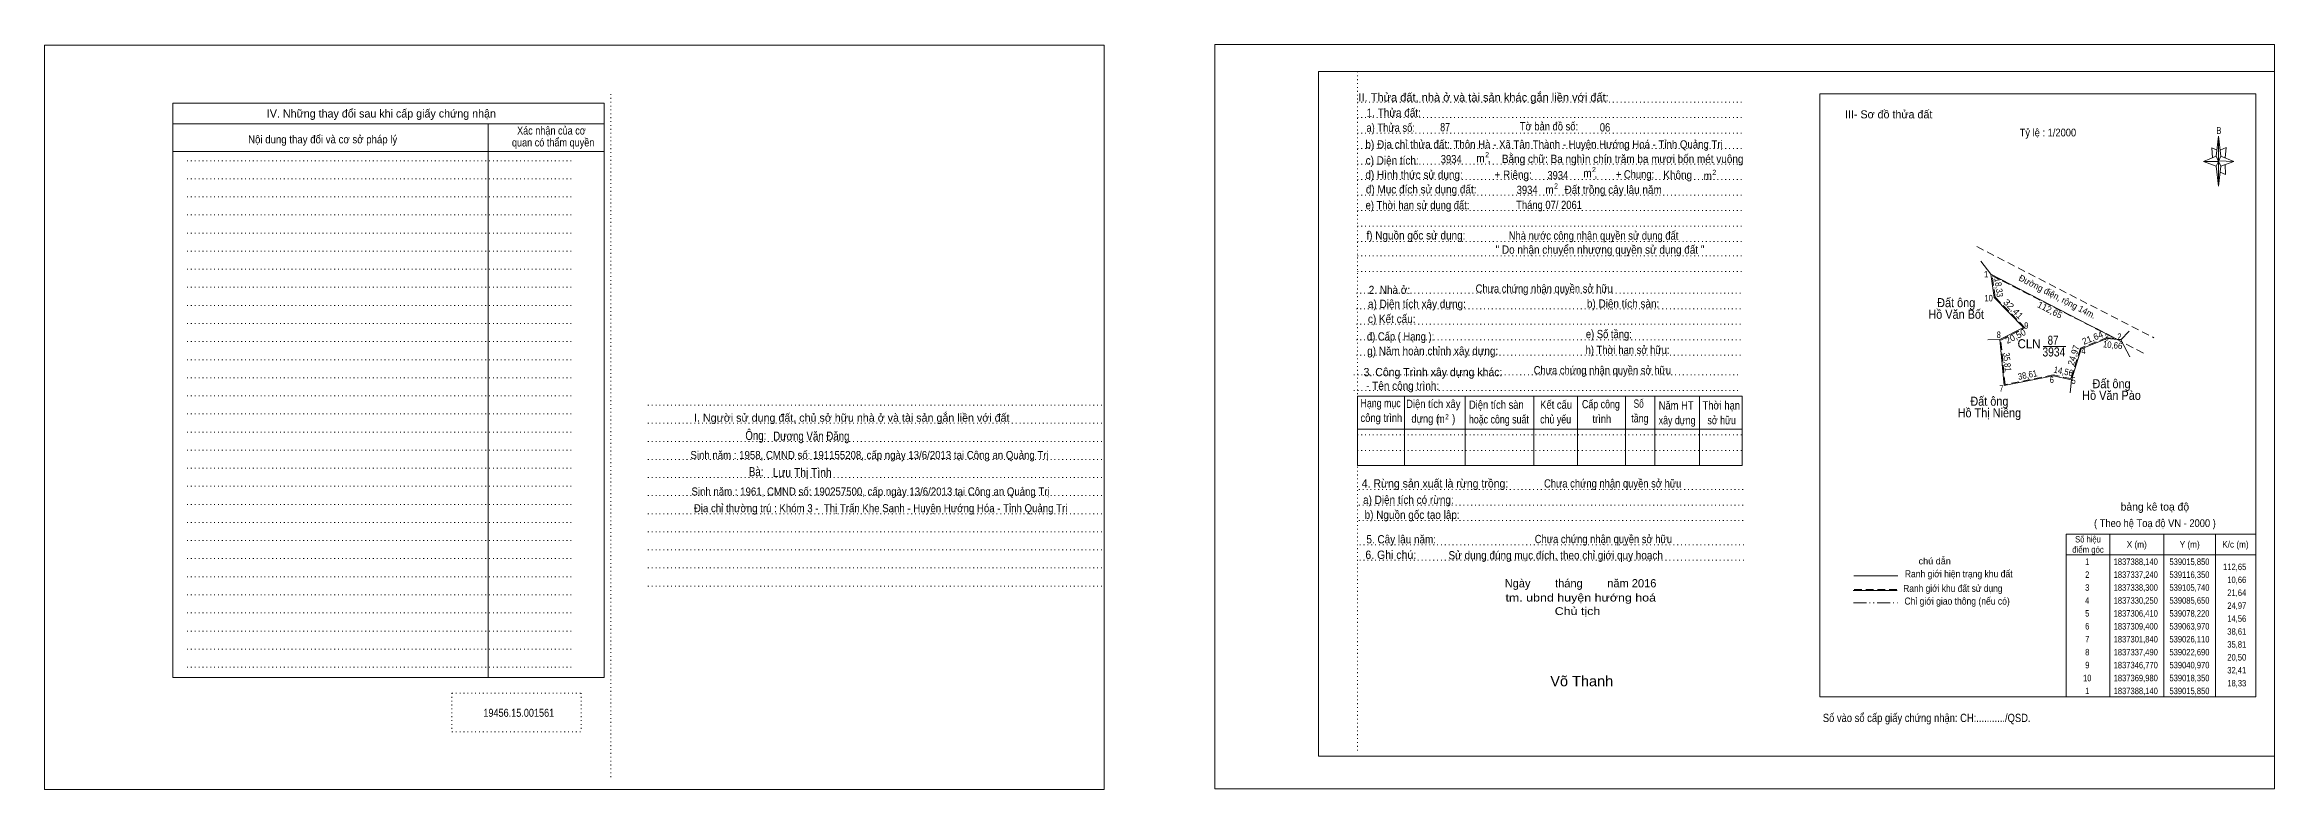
# Model space of a CAD drawing. Header units: metres. Extents: x 536855 to 540302, y 1836645 to 1837779.
# Drawn here: x 536855 to 538583, y 1836668 to 1837244 of the extents above; entities that cross this region are included whole.
import ezdxf
from ezdxf.enums import TextEntityAlignment as Align

# ---------------------------------------------------------------- set-up
doc = ezdxf.new("R2010")
doc.units = ezdxf.units.M
doc.header["$LTSCALE"] = 2
for name, pattern in [('DASH_DOUBLE_DOT', [9.2, 5, -1.2, 0.3, -1.2, 0.3, -1.2]), ('DOTTED', [1.5, 0.3, -1.2]), ('MEDIUM_DASHED', [4.5, 3, -1.5])]:
    doc.linetypes.add(name, pattern=pattern)
for name, color, linetype, lineweight in [('1', 7, 'DOTTED', 13), ('10', 7, 'Continuous', 13), ('2', 7, 'Continuous', 13), ('5', 7, 'Continuous', 13), ('50', 7, 'Continuous', 13), ('63', 7, 'Continuous', 13)]:
    doc.layers.add(name, color=color, linetype=linetype, lineweight=lineweight)
doc.layers.add('23', color=7, linetype='Continuous')
doc.layers.add('9', color=7, linetype='Continuous')

msp = doc.modelspace()

# ---------------------------------------------------------------- linework, layer by layer
at = {"layer": '1', "linetype": 'Continuous'}
for p, q in [((537842.29, 1837223.62), (538582.69, 1837223.62)), ((537842.29, 1837223.62), (537842.29, 1836693.62)), ((538582.69, 1837223.62), (538582.69, 1836693.62)), ((537842.29, 1836693.62), (538582.69, 1836693.62))]:
    msp.add_line(p, q, dxfattribs=at)
at = {"layer": '1'}
for p, q in [((537872.29, 1837223.62), (537872.29, 1836698.02)), ((537293.89, 1837206.18), (537293.89, 1836676.18)), ((537872.29, 1837200.02), (538170.49, 1837200.02)), ((537872.29, 1837188.02), (538170.49, 1837188.02)), ((537872.29, 1837176.02), (538170.49, 1837176.02)), ((537872.29, 1837164.02), (538170.49, 1837164.02)), ((536965.69, 1837154.58), (537263.89, 1837154.58)), ((537872.29, 1837152.02), (538170.49, 1837152.02)), ((536965.69, 1837140.58), (537263.89, 1837140.58)), ((536965.69, 1837126.58), (537263.89, 1837126.58)), ((537872.29, 1837140.02), (538170.49, 1837140.02)), ((537872.29, 1837128.02), (538170.49, 1837128.02)), ((536965.69, 1837112.58), (537263.89, 1837112.58)), ((537872.29, 1837116.02), (538170.49, 1837116.02)), ((536965.69, 1837098.58), (537263.89, 1837098.58)), ((537872.29, 1837104.02), (538170.49, 1837104.02)), ((537872.29, 1837092.02), (538170.49, 1837092.02)), ((536965.69, 1837084.58), (537263.89, 1837084.58)), ((537872.29, 1837080.98), (538170.49, 1837080.98)), ((536965.69, 1837070.58), (537263.89, 1837070.58)), ((536965.69, 1837056.58), (537263.89, 1837056.58)), ((537872.29, 1837068.82), (538170.49, 1837068.82)), ((536965.69, 1837042.58), (537263.89, 1837042.58)), ((537871.49, 1837052.02), (538169.69, 1837052.02)), ((537871.49, 1837040.02), (538169.69, 1837040.02)), ((536965.69, 1837028.58), (537263.89, 1837028.58)), ((537871.49, 1837028.02), (538169.69, 1837028.02)), ((536965.69, 1837014.58), (537263.89, 1837014.58)), ((537871.49, 1837016.02), (538169.69, 1837016.02)), ((537871.49, 1837004.02), (538169.69, 1837004.02)), ((536965.69, 1837000.58), (537263.89, 1837000.58)), ((536965.69, 1836986.58), (537263.89, 1836986.58)), ((537869.49, 1836988.82), (538167.69, 1836988.82)), ((536965.69, 1836972.58), (537263.89, 1836972.58)), ((537869.49, 1836976.82), (538167.69, 1836976.82)), ((536965.69, 1836958.58), (537263.89, 1836958.58)), ((537322.69, 1836965.38), (537674.89, 1836965.38)), ((536965.69, 1836944.58), (537263.89, 1836944.58)), ((537322.69, 1836951.38), (537674.89, 1836951.38)), ((537322.69, 1836937.38), (537674.89, 1836937.38)), ((537872.29, 1836942.42), (538170.49, 1836942.42)), ((536965.69, 1836930.58), (537263.89, 1836930.58)), ((537322.69, 1836923.38), (537674.89, 1836923.38)), ((537872.29, 1836930.42), (538170.49, 1836930.42)), ((536965.69, 1836916.58), (537263.89, 1836916.58)), ((536965.69, 1836902.58), (537263.89, 1836902.58)), ((537322.69, 1836909.38), (537674.89, 1836909.38)), ((537322.69, 1836909.38), (537674.89, 1836909.38)), ((537873.49, 1836900.02), (538171.69, 1836900.02)), ((536965.69, 1836888.58), (537263.89, 1836888.58)), ((537322.69, 1836895.38), (537674.89, 1836895.38)), ((537873.49, 1836888.02), (538171.69, 1836888.02)), ((536965.69, 1836874.58), (537263.89, 1836874.58)), ((537322.69, 1836881.38), (537674.89, 1836881.38)), ((537322.69, 1836867.38), (537674.89, 1836867.38)), ((537873.49, 1836876.02), (538171.69, 1836876.02)), ((536965.69, 1836860.58), (537263.89, 1836860.58)), ((537322.69, 1836853.38), (537674.89, 1836853.38)), ((537874.09, 1836857.38), (538172.29, 1836857.38)), ((536965.69, 1836846.58), (537263.89, 1836846.58)), ((536965.69, 1836832.58), (537263.89, 1836832.58)), ((537322.69, 1836839.38), (537674.89, 1836839.38)), ((537874.09, 1836845.38), (538172.29, 1836845.38)), ((536965.69, 1836818.58), (537263.89, 1836818.58)), ((537322.69, 1836825.38), (537674.89, 1836825.38)), ((536965.69, 1836804.58), (537263.89, 1836804.58)), ((536965.69, 1836790.58), (537263.89, 1836790.58)), ((536965.69, 1836776.58), (537263.89, 1836776.58)), ((536965.69, 1836762.58), (537263.89, 1836762.58)), ((537170.89, 1836742.58), (537270.89, 1836742.58)), ((537170.89, 1836742.58), (537170.89, 1836712.58)), ((537270.89, 1836742.58), (537270.89, 1836712.58)), ((537170.89, 1836712.58), (537270.89, 1836712.58))]:
    msp.add_line(p, q, dxfattribs=at)
at = {"layer": '1', "linetype": 'Continuous'}
for points in [[(536855.29, 1836668.02), (537676.09, 1836668.02), (537676.09, 1837244.02), (536855.29, 1837244.02)], [(537761.89, 1836668.42), (538582.69, 1836668.42), (538582.69, 1837244.42), (537761.89, 1837244.42)]]:
    msp.add_lwpolyline(points, close=True, dxfattribs=at)
at = {"layer": '10', "linetype": 'MEDIUM_DASHED'}
for p, q in [((538352.05, 1837088.06), (538489.33, 1837017.53)), ((538481.23, 1837005.73), (538364.02, 1837065.57))]:
    msp.add_line(p, q, dxfattribs=at)
at = {"layer": '10'}
for p, q in [((538363.14, 1837066.8), (538463.05, 1837015.3)), ((538463.64, 1837015.9), (538470.27, 1837022.64)), ((538369.98, 1837016.15), (538360.57, 1837015.87)), ((538403.57, 1837010.69), (538421.17, 1837010.69)), ((537872.29, 1836972.42), (538170.49, 1836972.42)), ((537872.29, 1836972.42), (537872.29, 1836918.58)), ((537908.89, 1836972.42), (537908.89, 1836918.58)), ((537955.69, 1836972.42), (537955.69, 1836918.58)), ((538008.89, 1836972.42), (538008.89, 1836918.58)), ((538042.69, 1836972.42), (538042.69, 1836918.58)), ((538079.89, 1836972.42), (538079.89, 1836918.58)), ((538102.69, 1836972.42), (538102.69, 1836918.58)), ((538137.29, 1836972.42), (538137.29, 1836918.58)), ((538170.49, 1836972.42), (538170.49, 1836918.58)), ((538425.51, 1836985.07), (538424.55, 1836974.8)), ((537872.29, 1836946.82), (538170.49, 1836946.82)), ((537872.29, 1836918.58), (538170.49, 1836918.58))]:
    msp.add_line(p, q, dxfattribs=at)
for points in [[(538369.98, 1837016.15), (538388.26, 1837025.43), (538365.64, 1837048.64), (538363.14, 1837066.8), (538355.21, 1837076.81)], [(538425.51, 1836985.07), (538411.26, 1836988.06), (538373.4, 1836980.5), (538369.98, 1837016.15)], [(538463.64, 1837015.9), (538453.03, 1837016.96), (538432.94, 1837008.91), (538425.51, 1836985.07)], [(538470.72, 1837002.96), (538470.79, 1837002.75), (538463.64, 1837015.9)]]:
    msp.add_lwpolyline(points, dxfattribs=at)
at = {"layer": '10', "linetype": 'MEDIUM_DASHED'}
msp.add_lwpolyline([(538364.02, 1837065.57), (538459.98, 1837016.97), (538452.93, 1837017.67), (538432.37, 1837009.44), (538425.03, 1836985.89), (538411.26, 1836988.77), (538374.02, 1836981.34), (538370.72, 1837015.74), (538389.43, 1837025.24), (538366.3, 1837048.96)], close=True, dxfattribs=at)
at = {"layer": '2'}
for p, q in [((536954.69, 1837199.22), (537288.89, 1837199.22)), ((536954.69, 1837199.22), (536954.69, 1836754.58)), ((537288.89, 1837199.22), (537288.89, 1836754.58)), ((536954.69, 1837183.22), (537288.89, 1837183.22)), ((537198.89, 1837183.22), (537198.89, 1836754.58)), ((536954.69, 1837161.62), (537288.89, 1837161.62)), ((536954.69, 1836754.58), (537288.89, 1836754.58))]:
    msp.add_line(p, q, dxfattribs=at)
msp.add_lwpolyline([(538230.49, 1837206.42), (538568.29, 1837206.42), (538568.29, 1836739.62), (538230.49, 1836739.62)], close=True, dxfattribs=at)
at = {"layer": '50'}
for p, q in [((538537.69, 1837158.02), (538539.49, 1837173.62)), ((538537.69, 1837150.42), (538527.69, 1837154.02)), ((538541.29, 1837150.42), (538539.49, 1837134.82)), ((538544.89, 1837144.02), (538540.69, 1837145.62)), ((538541.29, 1837158.02), (538551.29, 1837154.02)), ((538544.49, 1837151.62), (538544.89, 1837144.02)), ((538290.97, 1836833.3), (538256.97, 1836833.3)), ((538290.37, 1836821.86), (538256.37, 1836821.86))]:
    msp.add_line(p, q, dxfattribs=at)
at = {"layer": '50', "linetype": 'MEDIUM_DASHED'}
msp.add_line((538290.17, 1836822.66), (538255.97, 1836822.66), dxfattribs=at)
at = {"layer": '50', "linetype": 'DASH_DOUBLE_DOT'}
msp.add_line((538256.57, 1836812.5), (538290.77, 1836812.5), dxfattribs=at)
at = {"layer": '50'}
for points in [[(538538.29, 1837162.82), (538534.09, 1837164.42), (538534.69, 1837156.82)], [(538540.69, 1837162.82), (538545.29, 1837164.82), (538544.49, 1837156.82)], [(538539.49, 1837154.02), (538537.69, 1837158.02), (538527.69, 1837154.02)], [(538539.49, 1837154.02), (538541.29, 1837150.42), (538551.29, 1837154.02)]]:
    msp.add_lwpolyline(points, dxfattribs=at)
for points in [[(538539.49, 1837173.62), (538541.29, 1837158.02), (538539.49, 1837154.02)], [(538539.49, 1837154.02), (538527.69, 1837154.02), (538537.69, 1837158.02), (538541.29, 1837150.42), (538551.29, 1837154.02), (538539.49, 1837154.42)], [(538539.49, 1837154.02), (538539.49, 1837134.82), (538537.49, 1837150.42)]]:
    msp.add_lwpolyline(points, close=True, dxfattribs=at)
at = {"layer": '63'}
for p, q in [((538455.09, 1836865.62), (538455.09, 1836739.62)), ((538497.09, 1836865.62), (538497.09, 1836739.62)), ((538537.09, 1836865.62), (538537.09, 1836739.62)), ((538421.49, 1836849.62), (538568.29, 1836849.62))]:
    msp.add_line(p, q, dxfattribs=at)
msp.add_lwpolyline([(538421.49, 1836865.62), (538568.29, 1836865.62), (538568.29, 1836739.62), (538421.49, 1836739.62)], close=True, dxfattribs=at)

# ---------------------------------------------------------------- texts
at = {"layer": '10'}
for s, p in [('IV. Những thay đổi sau khi cấp giấy chứng nhận', (537116.205, 1837188.02)), ('III- Sơ đồ thửa đất', (538283.87, 1837187.38)), ('I. Người sử dụng đất, chủ sở hữu nhà ở và tài sản gắn liền với đất', (537480.595, 1836952.58))]:
    msp.add_text(s, height=6.2, dxfattribs=at).set_placement(p, align=Align.CENTER)
for s, height, width, p in [('Xác nhận của cơ', 6.2, 0.85, (537247.915, 1837174.82)), ('Nội dung thay đổi và cơ sở pháp lý', 6.2, 0.9, (537070.72, 1837168.02)), ('Hồ Văn Bốt', 7, 0.9, (538336.17, 1837032.23)), ('Đất ông', 7, 0.9, (538336.175, 1837041.23)), ('CLN', 7, 0.95, (538392.6, 1837009.42)), ('3934', 7, 0.85, (538411.845, 1837003.06)), ('87', 7, 0.8, (538411.19, 1837012.11)), ('Đất ông', 7, 0.9, (538456.515, 1836978.49)), ('Đất ông', 7, 0.9, (538361.895, 1836964.95)), ('Hồ Văn Pào', 7, 0.9, (538456.505, 1836969.49)), ('Hồ Thị Niêng', 7, 0.9, (538361.89, 1836955.95)), ('Ông:', 7, 0.8, (537406.285, 1836938.42)), ('Dương Văn Đăng', 7, 0.8, (537449.27, 1836937.98)), ('Sinh năm : 1958, CMND số: 191155208, cấp ngày 13/6/2013 tại Công an Quảng Trị', 6.2, 0.9, (537494.375, 1836923.7)), ('Bà:', 7, 0.8, (537406.54, 1836910.42)), ('Lưu Thị Tình', 7, 0.85, (537442.2, 1836909.71)), ('Sinh năm : 1961, CMND số: 190257500, cấp ngày 13/6/2013 tại Công an Quảng Trị', 6.2, 0.9, (537495.175, 1836895.48)), ('Địa chỉ thường trú : Khóm 3 -  Thị Trấn Khe Sanh - Huyện Hướng Hóa - Tỉnh Quảng Trị', 6.2, 0.9, (537502.955, 1836882.54)), ('19456.15.001561', 6.2, 0.85, (537222.63, 1836724.18))]:
    msp.add_text(s, height=height, dxfattribs=dict(at, width=width)).set_placement(p, align=Align.CENTER)
at = {"layer": '10', "width": 0.9}
msp.add_text(' Thôn Hà - Xã Tân Thành - Huyện Hướng Hoá - Tỉnh Quảng Trị', height=6.2, dxfattribs=at).set_placement((537944.69, 1837164.18))
at = {"layer": '10'}
for s, width, p in [(' 1', 0.75, (538360.99, 1837064.2)), (' 10', 0.85, (538364.57, 1837045.72)), (' 8', 0.8, (538370.75, 1837017.38)), (' 9', 0.85, (538392.09, 1837024.51)), (' 2', 0.85, (538464.27, 1837015.98)), (' 4', 0.85, (538436.42, 1837004.99)), (' 3', 0.8, (538454.37, 1837015.45)), (' 6', 0.85, (538411.87, 1836982.55)), (' 5', 0.8, (538428.73, 1836981.86)), (' 7', 0.8, (538372.79, 1836975.75))]:
    msp.add_text(s, height=5, dxfattribs=dict(at, width=width)).set_placement(p, align=Align.RIGHT)
for s, rotation, width, p in [('18,33', 277.838, 0.9, (538366.74, 1837056.151)), ('Đường điện, rộng 14m.', 332.731, 0.95, (538413.43, 1837047.122)), ('32,41', 314.262, 1.1, (538378.649, 1837038.06)), ('35,81', 275.48, 0.85, (538373.24, 1836998.554)), ('24,97', 72.69, 0.95, (538429.489, 1837003.301)), ('10,66', 354.295, 0.9, (538457.126, 1837009.434)), ('38,61', 11.292, 0.9, (538391.9, 1836986.366)), ('14,56', 348.15, 0.9, (538418.697, 1836989.132))]:
    msp.add_text(s, height=5, rotation=rotation, dxfattribs=dict(at, width=width)).set_placement(p, align=Align.CENTER)
for s, rotation, p in [('112,65', 333.139, (538407.645, 1837036.839)), ('20,50', 26.915, (538383.273, 1837016.455)), ('21,64', 21.836, (538442.755, 1837015.135))]:
    msp.add_text(s, height=5, rotation=rotation, dxfattribs=at).set_placement(p, align=Align.CENTER)
at = {"layer": '2'}
for s, p in [('II. Thửa đất, nhà ở và tài sản khác gắn liền với đất:', (537873.09, 1837200.42)), (',', (537973.09, 1837153.38)), (',', (538055.89, 1837141.62))]:
    msp.add_text(s, height=6.4, dxfattribs=at).set_placement(p)
for s, height, width, p in [('1. Thửa đất:', 6.4, 0.9, (537879.49, 1837188.58)), ('a) Thửa số:', 6.4, 0.85, (537879.29, 1837176.98)), ('87', 6.4, 0.8, (537936.45, 1837177.38)), ('Tờ bản đồ số:', 6.4, 0.85, (537998.09, 1837178.02)), ('06', 6.4, 0.85, (538060.09, 1837177.22)), ('3934', 6.4, 0.85, (537936.89, 1837152.58)), ('2', 4, 0.8, (537971.29, 1837157.22)), ('Bằng chữ: Ba nghìn chín trăm ba mươi bốn mét vuông', 6.4, 0.9, (537984.29, 1837152.82)), ('d) Hình thức sử dụng:', 6.4, 0.9, (537878.49, 1837140.58)), ('c) Diện tích:', 6.4, 0.9, (537878.69, 1837151.62)), ('m', 6.4, 0.9, (537964.49, 1837153.22)), ('+ Riêng:', 6.4, 0.9, (537978.49, 1837140.58)), ('3934', 6.4, 0.85, (538019.49, 1837140.18)), ('m', 6.4, 0.9, (538047.29, 1837141.78)), ('2', 4, 0.8, (538054.09, 1837145.78)), ('+ Chung:', 6.4, 0.85, (538072.49, 1837140.82)), ('Không', 6.4, 0.9, (538109.29, 1837140.42)), ('m', 6.4, 0.9, (538140.49, 1837139.62)), ('2', 4, 0.8, (538147.29, 1837143.62)), ('đ) Mục đích sử dụng đất: ', 6.4, 0.9, (537878.89, 1837129.22)), ('3934', 6.4, 0.85, (537995.69, 1837128.82)), ('m', 6.4, 0.9, (538017.89, 1837128.98)), ('2', 4, 0.8, (538024.69, 1837132.98)), ('Đất trồng cây lâu năm', 6.4, 0.9, (538032.77, 1837128.97)), ('e) Thời hạn sử dụng đất: ', 6.4, 0.85, (537878.66, 1837117.03)), ('Tháng 07/ 2061', 6.4, 0.85, (537995.29, 1837117.2)), ('f) Nguồn gốc sử dụng: ', 6.4, 0.9, (537879.29, 1837093.59)), ('2. Nhà ở:', 6.4, 0.9, (537881.09, 1837051.38)), ('a) Diện tích xây dựng:', 6.4, 0.9, (537880.49, 1837040.58)), ('b) Diện tích sàn:', 6.4, 0.9, (538050.09, 1837040.82)), ('đ) Cấp ( Hạng ):', 6.4, 0.85, (537879.69, 1837015.38)), ('c) Kết cấu:', 6.4, 0.9, (537880.49, 1837028.98)), ('e) Số tầng:', 6.4, 0.85, (538049.29, 1837017.22)), ('g) Năm hoàn chỉnh xây dựng:', 6.4, 0.9, (537879.89, 1837004.18)), ('h) Thời hạn sở hữu:', 6.4, 0.85, (538049.09, 1837004.98)), ('3. Công Trình xây dựng khác:', 6.4, 0.95, (537877.09, 1836987.78)), ('Hạng mục', 6.4, 0.8, (537874.69, 1836963.78)), ('- Tên công trình:', 6.4, 0.9, (537879.09, 1836977.22)), ('Diện tích xây', 6.4, 0.85, (537910.09, 1836963.22)), ('Diện tích sàn', 6.4, 0.85, (537958.69, 1836962.58)), ('Kết cấu', 6.4, 0.85, (538013.89, 1836962.58)), ('Cấp công', 6.4, 0.8, (538046.29, 1836962.98)), (' Số', 6.4, 0.75, (538084.49, 1836963.38)), ('công trình', 6.4, 0.85, (537874.69, 1836952.42)), ('  dựng (     )', 6.4, 0.85, (537910.09, 1836951.78)), ('m', 6.4, 0.85, (537933.89, 1836951.62)), ('2', 4.028, 0.75, (537940.29, 1836954.42)), ('hoặc công suất', 6.4, 0.8, (537958.69, 1836951.22)), ('chủ yếu', 6.4, 0.8, (538013.89, 1836951.22)), ('    trình', 6.4, 0.85, (538046.29, 1836951.62)), ('tầng', 6.4, 0.8, (538084.49, 1836952.02)), ('xây dựng', 6.4, 0.8, (538105.69, 1836950.58)), ('Năm HT', 6.4, 0.85, (538105.69, 1836962.02)), ('Thời hạn', 6.4, 0.85, (538139.69, 1836962.02)), ('  sở hữu', 6.4, 0.8, (538139.69, 1836950.58)), ('4. Rừng sản xuất là rừng trồng:', 6.4, 0.95, (537875.69, 1836901.62)), ('a) Diện tích có rừng:', 6.4, 0.9, (537876.69, 1836888.98)), ('b) Nguồn gốc tạo lập:', 6.4, 0.9, (537877.89, 1836877.38)), ('6. Ghi chú:', 6.4, 0.95, (537878.49, 1836846.42)), ('5. Cây lâu năm:', 6.4, 0.9, (537879.29, 1836858.42)), ('Số vào sổ cấp giấy chứng nhận: CH:.........../QSD.', 6.4, 0.85, (538232.85, 1836720.14))]:
    msp.add_text(s, height=height, dxfattribs=dict(at, width=width)).set_placement(p)
for s, height, width, p in [('quan có thẩm quyền', 6.2, 0.85, (537249.265, 1837165.62)), ('b) Địa chỉ thửa đất:', 6.4, 0.9, (537911.28, 1837164.02))]:
    msp.add_text(s, height=height, dxfattribs=dict(at, width=width)).set_placement(p, align=Align.CENTER)
at = {"layer": '23', "width": 0.9}
msp.add_text('Tỷ lệ : 1/2000', height=6, dxfattribs=at).set_placement((538407.225, 1837173.38), align=Align.CENTER)
at = {"layer": '5'}
msp.add_text('bảng kê toạ độ', height=6, dxfattribs=at).set_placement((538490.085, 1836883.79), align=Align.CENTER)
for s, height, width, p in [('( Theo hệ Toạ độ VN - 2000 )', 6, 0.9, (538490.13, 1836871.06)), ('chú dẫn', 5, 1.05, (538319.545, 1836842.18))]:
    msp.add_text(s, height=height, dxfattribs=dict(at, width=width)).set_placement(p, align=Align.CENTER)
at = {"layer": '50'}
for s, height, width, p in [('B', 5.512, 0.75, (538539.695, 1837175.22)), ('Ranh giới hiện trạng khu đất', 5.5, 0.9, (538338.12, 1836832.1)), ('tm. ubnd huyện hướng hoá', 6, 1.2, (538045.315, 1836813.42)), ('Ranh giới khu đất sử dụng', 5.4, 0.9, (538333.585, 1836820.9)), ('Chỉ giới giao thông (nếu có)', 5.5, 0.9, (538336.88, 1836810.98)), ('Chủ tịch', 6, 1.2, (538042.81, 1836802.98)), ('Võ Thanh', 8, 1.05, (538046.105, 1836747.84))]:
    msp.add_text(s, height=height, dxfattribs=dict(at, width=width)).set_placement(p, align=Align.CENTER)
msp.add_text('Ngày        tháng        năm 2016', height=6.4, dxfattribs=at).set_placement((538045.17, 1836824.34), align=Align.CENTER)
at = {"layer": '63'}
for s, width, p in [('điểm góc', 0.9, (538438.295, 1836851.12)), ('Số hiệu', 0.85, (538438.285, 1836859.12)), ('X (m)', 0.95, (538476.08, 1836855.12)), ('Y (m)', 0.95, (538517.09, 1836855.12)), ('K/c (m)', 0.95, (538552.495, 1836855.12)), (' 2', 0.85, (538436.88, 1836831.72)), (' 1', 0.75, (538436.89, 1836841.72)), ('1837388,140', 0.85, (538475.28, 1836841.72)), ('1837337,240', 0.85, (538475.28, 1836831.72)), ('539015,850', 0.85, (538516.885, 1836841.72)), ('539116,350', 0.85, (538516.885, 1836831.72)), (' 4', 0.85, (538436.89, 1836811.72)), (' 3', 0.8, (538436.895, 1836821.72)), ('1837338,300', 0.85, (538475.28, 1836821.72)), ('1837330,250', 0.85, (538475.28, 1836811.72)), ('539105,740', 0.85, (538516.885, 1836821.72)), ('539085,650', 0.85, (538516.885, 1836811.72)), (' 5', 0.8, (538436.895, 1836801.72)), (' 6', 0.85, (538436.895, 1836791.72)), ('1837306,410', 0.85, (538475.28, 1836801.72)), ('1837309,400', 0.85, (538475.28, 1836791.72)), ('539078,220', 0.85, (538516.885, 1836801.72)), ('539063,970', 0.85, (538516.885, 1836791.72)), (' 7', 0.8, (538436.88, 1836781.72)), ('1837301,840', 0.85, (538475.28, 1836781.72)), ('539026,110', 0.85, (538516.885, 1836781.72)), (' 9', 0.85, (538436.89, 1836761.72)), (' 8', 0.8, (538436.88, 1836771.72)), ('1837337,490', 0.85, (538475.28, 1836771.72)), ('1837346,770', 0.85, (538475.28, 1836761.72)), ('539022,690', 0.85, (538516.885, 1836771.72)), ('539040,970', 0.85, (538516.885, 1836761.72)), (' 10', 0.85, (538436.885, 1836751.72)), (' 1', 0.75, (538436.89, 1836741.72)), ('1837369,980', 0.85, (538475.28, 1836751.72)), ('1837388,140', 0.85, (538475.28, 1836741.72)), ('539018,350', 0.85, (538516.885, 1836751.72)), ('539015,850', 0.85, (538516.885, 1836741.72))]:
    msp.add_text(s, height=5, dxfattribs=dict(at, width=width)).set_placement(p, align=Align.CENTER)
at = {"layer": '63', "width": 0.85}
for s, p in [('112,65', (538560.89, 1836837.72)), ('10,66', (538560.88, 1836827.72)), ('21,64', (538560.89, 1836817.72)), ('24,97', (538560.89, 1836807.72)), ('14,56', (538560.88, 1836797.72)), ('38,61', (538560.89, 1836787.72)), ('35,81', (538560.89, 1836777.72)), ('32,41', (538560.89, 1836757.72)), ('20,50', (538560.89, 1836767.72)), ('18,33', (538560.88, 1836747.72))]:
    msp.add_text(s, height=5, dxfattribs=at).set_placement(p, align=Align.RIGHT)
at = {"layer": '9'}
for s, width, p in [('" Do nhận chuyển nhượng quyền sử dụng đất "', 0.9, (537979.39, 1837082.58)), ('Nhà nước công nhận quyền sử dụng đất ', 0.85, (537989.56, 1837093.42)), ('Chưa chứng nhận quyền sở hữu', 0.85, (537963.89, 1837052.42)), ('Chưa chứng nhận quyền sở hữu', 0.85, (538008.89, 1836989.22)), ('Chưa chứng nhận quyền sở hữu', 0.85, (538016.89, 1836901.62)), ('Chưa chứng nhận quyền sở hữu', 0.85, (538009.69, 1836858.58)), ('Sử dụng đúng mục đích, theo chỉ giới quy hoạch', 0.9, (537942.89, 1836846.02))]:
    msp.add_text(s, height=6.4, dxfattribs=dict(at, width=width)).set_placement(p)

doc.saveas('drawing.dxf')
